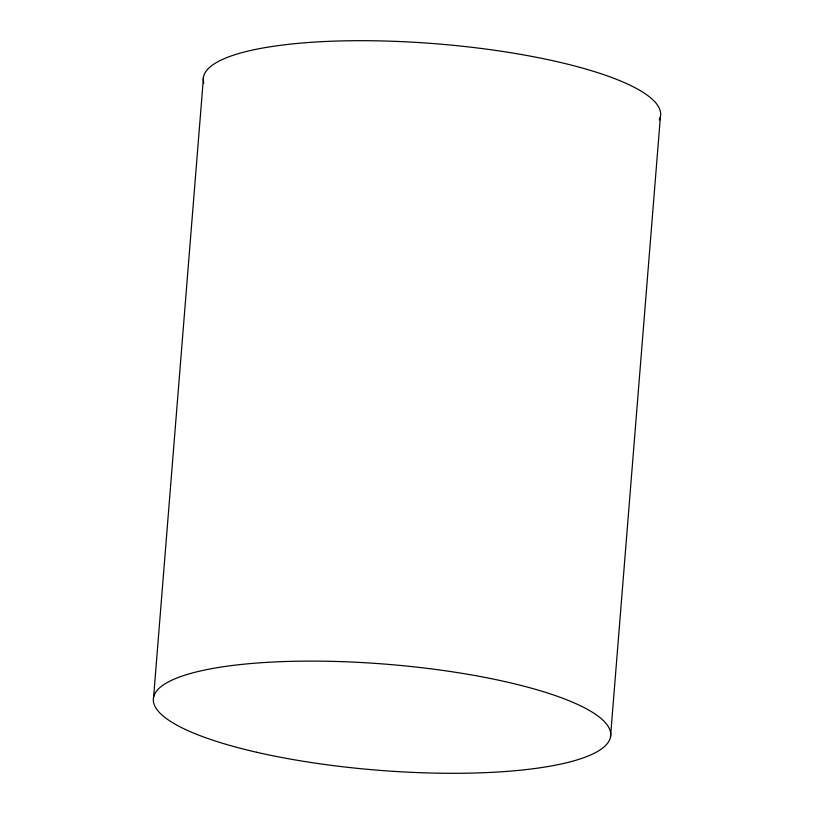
<?xml version="1.0" encoding="UTF-8"?>
<svg xmlns="http://www.w3.org/2000/svg" width="814" height="814" viewBox="0 0 814 814"><rect width="100%" height="100%" fill="white"/><g stroke="black" fill="none" stroke-linecap="round" stroke-linejoin="round"><path stroke-width="1.22" d="M153.592 697.283L203.51 76.862M610.49 737.138L660.408 116.717M203.785 83.069A229.406 53.164 4.6 0 1 436.731 43.834A229.406 53.164 4.6 0 1 659.279 119.953M256.675 752.268A229.406 53.164 4.6 0 0 610.388 737.606A229.406 53.164 4.6 0 0 279.07 661.751A229.406 53.164 4.6 0 0 256.675 752.268"/></g></svg>
